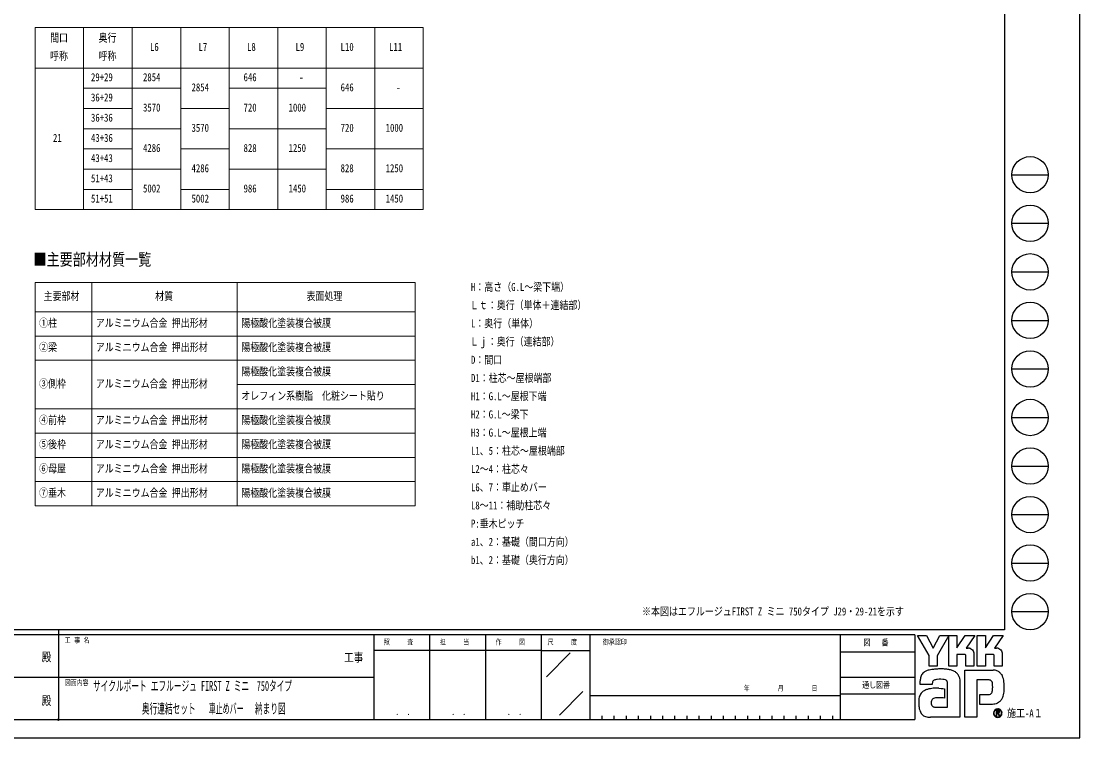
# Model space of a CAD drawing. Units: millimetres, scale not verified. Extents: x -12615 to 12615, y -8910 to 8910.
# Drawn here: x -475 to 12615, y -8910 to -51 of the extents above; entities that cross this region are included whole.
import ezdxf
from ezdxf.enums import TextEntityAlignment as Align

# ---------------------------------------------------------------- set-up
doc = ezdxf.new("R2010")
doc.units = ezdxf.units.MM
doc.header["$LTSCALE"] = 40
doc.header["$PDMODE"] = 32
doc.header["$PDSIZE"] = 20
doc.layers.add('0-1_TABLE1', color=7, linetype='Continuous', lineweight=18)
doc.layers.add('0-2_USER1', color=3, linetype='Continuous')
doc.layers.add('0-7_YKK_ZWAK', color=7, linetype='Continuous')
doc.styles.add('ＭＳ ゴシック', font='')
doc.styles.get('ＭＳ ゴシック').set_extended_font_data('MS Gothic')

msp = doc.modelspace()

# ---------------------------------------------------------------- linework, layer by layer
at = {"layer": '0-1_TABLE1'}
for p, q in [((-302.48, -130.28), (4497.52, -130.28)), ((-302.48, -130.28), (-302.48, -2380.28)), ((297.52, -130.28), (297.52, -2380.28)), ((897.52, -130.28), (897.52, -2380.28)), ((1497.52, -130.28), (1497.52, -2380.28)), ((2097.52, -130.28), (2097.52, -2380.28)), ((2697.52, -130.28), (2697.52, -2380.28)), ((3297.52, -130.28), (3297.52, -2380.28)), ((3897.52, -130.28), (3897.52, -2380.28)), ((4497.52, -130.28), (4497.52, -2380.28)), ((-302.48, -630.28), (4497.52, -630.28)), ((297.52, -880.28), (1497.52, -880.28)), ((2097.52, -880.28), (3297.52, -880.28)), ((297.52, -1130.28), (897.52, -1130.28)), ((1497.52, -1130.28), (2097.52, -1130.28)), ((3297.52, -1130.28), (4497.52, -1130.28)), ((297.52, -1380.28), (1497.52, -1380.28)), ((2097.52, -1380.28), (3297.52, -1380.28)), ((297.52, -1630.28), (897.52, -1630.28)), ((1497.52, -1630.28), (2097.52, -1630.28)), ((3297.52, -1630.28), (4497.52, -1630.28)), ((297.52, -1880.28), (1497.52, -1880.28)), ((2097.52, -1880.28), (3297.52, -1880.28)), ((297.52, -2130.28), (897.52, -2130.28)), ((1497.52, -2130.28), (2097.52, -2130.28)), ((3297.52, -2130.28), (4497.52, -2130.28)), ((-302.48, -2380.28), (4497.52, -2380.28)), ((-302.48, -3280.28), (4397.52, -3280.28)), ((-302.48, -3280.28), (-302.48, -6043.28)), ((397.52, -3280.28), (397.52, -6043.28)), ((2197.52, -3280.28), (2197.52, -6043.28)), ((4397.52, -3280.28), (4397.52, -6043.28)), ((-302.48, -3643.28), (4397.52, -3643.28)), ((-302.48, -3943.28), (4397.52, -3943.28)), ((-302.48, -4243.28), (4397.52, -4243.28)), ((2197.52, -4543.28), (4397.52, -4543.28)), ((-302.48, -4843.28), (4397.52, -4843.28)), ((-302.48, -5143.28), (4397.52, -5143.28)), ((-302.48, -5443.28), (4397.52, -5443.28)), ((-302.48, -5743.28), (4397.52, -5743.28)), ((-302.48, -6043.28), (4397.52, -6043.28))]:
    msp.add_line(p, q, dxfattribs=at)
at = {"layer": '0-7_YKK_ZWAK'}
for p, q in [((11685.06, 8325), (11685.06, -7575)), ((11775.06, -1950), (12225.06, -1950)), ((11775.06, -2550), (12225.06, -2550)), ((11775.06, -3150), (12225.06, -3150)), ((11775.06, -3750), (12225.06, -3750)), ((11775.06, -4350), (12225.06, -4350)), ((11775.06, -4950), (12225.06, -4950)), ((11775.06, -5550), (12225.06, -5550)), ((11775.06, -6150), (12225.06, -6150)), ((11775.06, -6750), (12225.06, -6750)), ((11775.06, -7350), (12225.06, -7350)), ((11685.06, -7575), (-11714.94, -7575)), ((-14.94, -7575), (-14.94, -8685)), ((-14.94, -7635), (-3914.94, -7635)), ((3885.06, -7635), (-14.94, -7635)), ((4575.06, -7635), (4575.06, -8685)), ((5265.06, -7635), (5265.06, -8685)), ((5955.06, -7635), (5955.06, -8685)), ((6555.06, -7635), (5955.06, -7635)), ((9652.56, -7635), (6555.06, -7635)), ((6555.06, -7635), (6555.06, -8685)), ((9652.56, -7635), (9652.56, -8685)), ((10575.06, -7635), (9652.56, -7635)), ((10575.06, -7635), (10575.06, -8685)), ((5955.06, -7830), (3885.06, -7830)), ((5955.06, -7830), (6555.06, -7830)), ((9652.56, -7845), (10575.06, -7845)), ((6021.31, -8154.87), (6315.11, -7861.08)), ((-3892.44, -8160), (-14.94, -8160)), ((-14.94, -8160), (3885.06, -8160)), ((9652.56, -8160), (10575.06, -8160)), ((6182.02, -8627.97), (6470.68, -8339.3)), ((10575.06, -8370), (9652.56, -8370)), ((6555.06, -8385), (9652.56, -8385)), ((-3914.94, -8685), (-14.94, -8685)), ((-14.94, -8685), (3885.06, -8685)), ((3885.06, -8685), (5955.06, -8685)), ((5955.06, -8685), (6555.06, -8685)), ((6555.06, -8685), (9652.56, -8685)), ((6705.06, -8640), (6705.06, -8685)), ((6855.06, -8640), (6855.06, -8685)), ((7005.06, -8640), (7005.06, -8685)), ((7155.06, -8640), (7155.06, -8685)), ((7305.06, -8640), (7305.06, -8685)), ((7455.06, -8640), (7455.06, -8685)), ((7605.06, -8640), (7605.06, -8685)), ((7755.06, -8640), (7755.06, -8685)), ((7905.06, -8640), (7905.06, -8685)), ((8055.06, -8640), (8055.06, -8685)), ((8205.06, -8640), (8205.06, -8685)), ((8355.06, -8640), (8355.06, -8685)), ((8505.06, -8640), (8505.06, -8685)), ((8655.06, -8640), (8655.06, -8685)), ((8805.06, -8640), (8805.06, -8685)), ((8955.06, -8640), (8955.06, -8685)), ((9105.06, -8640), (9105.06, -8685)), ((9255.06, -8640), (9255.06, -8685)), ((9405.06, -8640), (9405.06, -8685)), ((9555.06, -8640), (9555.06, -8685)), ((9652.56, -8685), (10575.06, -8685)), ((11600.02, -8651.94), (11600.02, -8651.94))]:
    msp.add_line(p, q, dxfattribs=at)
for points in [[(-12615, -8910), (12615, -8910), (12615, 8910), (-12615, 8910)], [(10608.06, -7644), (10718.49, -7644), (10801.41, -7800.3), (10884.12, -7644), (10994.63, -7644), (10853.01, -7895.97), (10853.01, -8022.4), (10752.29, -8022.4), (10752.29, -7892.57)]]:
    msp.add_lwpolyline(points, close=True, dxfattribs=at)
for points in [[(5955.06, -7635), (3885.06, -7635), (3885.06, -8685)], [(11191.64, -7879.83), (11096.31, -7879.83), (11096.31, -8022.29), (10994.74, -8022.29), (10994.74, -7644), (11096.31, -7644), (11096.31, -7798.75), (11196.21, -7644), (11315.52, -7644), (11208.48, -7800.64), (11212.27, -7800.64), (11216.46, -7800.64), (11220.76, -7800.64), (11224.9, -7800.64), (11228.6, -7800.64), (11231.58, -7800.64), (11233.57, -7800.64), (11234.3, -7800.64)], [(11542.53, -7879.83), (11447.31, -7879.83), (11447.31, -8022.4), (11345.69, -8022.4), (11345.69, -7644), (11447.31, -7644), (11447.31, -7798.75), (11547.1, -7644), (11666.41, -7644), (11559.37, -7800.64), (11563.2, -7800.64), (11567.41, -7800.64), (11571.71, -7800.64), (11575.84, -7800.64), (11579.52, -7800.64), (11582.49, -7800.64), (11584.47, -7800.64), (11585.19, -7800.64)], [(11263.52, -7806.64), (11275.65, -7813.57), (11285.92, -7822.6), (11294.18, -7833.36), (11300.27, -7845.45), (11304.03, -7858.49), (11305.32, -7872.11), (11305.32, -8022.65), (11206.23, -8022.65), (11206.23, -7894.23)], [(11614.45, -7806.64), (11626.61, -7813.57), (11636.92, -7822.6), (11645.22, -7833.36), (11651.35, -7845.45), (11655.14, -7858.49), (11656.44, -7872.11), (11656.44, -8022.4), (11557.12, -8022.4), (11557.12, -7894.23)], [(11486.61, -8194.52), (11343.58, -8194.52), (11343.58, -8655), (11193.69, -8655), (11193.69, -8072.37), (11542.06, -8072.37)], [(11636.14, -8113.54), (11645.92, -8125.87), (11653.24, -8137.83), (11658.35, -8148.65)], [(10814.39, -8196.93), (10807.42, -8200.86), (10801.98, -8205.65), (10797.86, -8211.25), (10794.88, -8217.59), (10792.82, -8224.59), (10791.48, -8232.21), (10790.67, -8240.37), (10790.19, -8249), (10640.23, -8249.37), (10640.67, -8228.86), (10641.5, -8205.82)], [(11123.13, -8157.5), (11127.38, -8174.71), (11129.79, -8193.13), (11130.55, -8212.76), (11130.55, -8655), (10768.66, -8655)], [(10871.84, -8296.58), (10900.22, -8298.46), (10922.53, -8300.96), (10937.13, -8303.3), (10942.36, -8304.7), (10942.36, -8419.42), (10925.77, -8417.67), (10907.57, -8416.68), (10888.94, -8416.3), (10871.06, -8416.36), (10855.1, -8416.69), (10842.25, -8417.13), (10833.68, -8417.51), (10830.56, -8417.68), (10817.59, -8420.05), (10806.4, -8423.76), (10797.01, -8428.84), (10789.4, -8435.31), (10783.58, -8443.19), (10779.55, -8452.51), (10777.31, -8463.3), (10776.86, -8475.57), (10778.29, -8489.07), (10781.15, -8500.22), (10785.28, -8509.25), (10790.48, -8516.37), (10796.58, -8521.78), (10803.4, -8525.72), (10810.76, -8528.37), (10818.48, -8529.97), (10977.79, -8529.97), (10977.79, -8235.22), (10977.83, -8229.38), (10977.53, -8223.66), (10976.78, -8218.16), (10975.5, -8212.94), (10973.59, -8208.07), (10970.96, -8203.64), (10967.51, -8199.72), (10963.16, -8196.37)], [(10963.16, -8196.37), (10953.82, -8192.71), (10938.88, -8189.6), (10919.82, -8187.31), (10898.12, -8186.08), (10875.25, -8186.18), (10852.69, -8187.85)], [(11537.48, -8282.99), (11537.29, -8263.9), (11536.38, -8246.69), (11534.23, -8231.59), (11530.31, -8218.78)], [(11623.69, -8462.91), (11609.85, -8473.67), (11595.43, -8482.13), (11580.55, -8488.44), (11565.3, -8492.76), (11549.8, -8495.23), (11534.16, -8496.03), (11380.08, -8496.03), (11380.08, -8374.99), (11466.96, -8374.99), (11482.98, -8374.77), (11497.07, -8373.4), (11509.16, -8369.86)], [(11623.82, -8587.79), (11623.75, -8586.03), (11623.53, -8584.34), (11623.16, -8582.71), (11622.66, -8581.16), (11622.01, -8579.69), (11621.22, -8578.31), (11620.3, -8577.02), (11619.24, -8575.84), (11617.85, -8574.61), (11616.31, -8573.54), (11614.62, -8572.63), (11612.79, -8571.88), (11610.84, -8571.29), (11608.75, -8570.87), (11606.55, -8570.61), (11604.23, -8570.53), (11581.5, -8570.53), (11581.5, -8637.42), (11588.37, -8637.42), (11588.37, -8577.35), (11604.23, -8577.35), (11605.87, -8577.41), (11607.41, -8577.57), (11608.85, -8577.83), (11610.19, -8578.2), (11611.42, -8578.67), (11612.53, -8579.24), (11613.52, -8579.9), (11614.4, -8580.67)], [(11617.08, -8587.79), (11616.66, -8591.01), (11615.51, -8593.54), (11613.78, -8595.47), (11611.64, -8596.87), (11609.23, -8597.83), (11606.71, -8598.42), (11604.25, -8598.72), (11601.99, -8598.8), (11596.03, -8598.8), (11599.04, -8603.91), (11618.68, -8637.65), (11626.54, -8637.65), (11607.6, -8605.17), (11609.37, -8604.82), (11611.07, -8604.37), (11612.67, -8603.83), (11614.19, -8603.2), (11615.6, -8602.47), (11616.92, -8601.65), (11618.14, -8600.73), (11619.24, -8599.73)]]:
    msp.add_lwpolyline(points, dxfattribs=at)
for centre in [(12000.06, -1950), (12000.06, -2550), (12000.06, -3150), (12000.06, -3750), (12000.06, -4350), (12000.06, -4950), (12000.06, -5550), (12000.06, -6150), (12000.06, -6750), (12000.06, -7350)]:
    msp.add_circle(centre, 225, dxfattribs=at)
for centre, radius, start, end in [((11234.45, -7875.57), 74.93, 78.26798, 90.11215), ((11235.52, -7870.11), 69.37, 66.19963, 78.22058), ((11585.34, -7875.7), 75.07, 78.27851, 90.10826), ((11586.37, -7870.44), 69.7, 66.2483, 78.23226), ((11192.17, -7893.88), 14.06, 358.57817, 92.1683), ((11543.13, -7893.81), 14, 358.29941, 92.43455), ((10754.81, -8183.52), 108.22, 138.03852, 152.12015), ((10754.79, -8184.02), 108.55, 122.60463, 137.83438), ((10769.15, -8207.24), 135.84, 108.37421, 122.42809), ((10791.88, -8288.08), 219.75, 100.93159, 107.35499), ((10866.16, -8648.45), 587.69, 97.86054, 101.37938), ((10901.03, -8890.74), 832.48, 94.90201, 97.9576), ((10903.41, -8910.14), 852, 91.6169, 94.94971), ((10900.11, -8772.18), 714.01, 87.51794, 91.66439), ((10909.38, -8573.33), 514.94, 81.92631, 87.59083), ((10936.76, -8385.69), 325.32, 73.67137, 82.05943), ((10977.38, -8249.75), 183.45, 60.60528, 73.9085), ((10994.01, -8216.59), 146.41, 52.17347, 59.90542), ((11008.88, -8197.34), 122.08, 43.55042, 52.14561), ((11017.07, -8189.43), 110.69, 34.48659, 43.50182), ((11536.36, -8232.64), 160.37, 78.73198, 87.96551), ((11541.07, -8208.59), 135.87, 69.03034, 78.69541), ((11545.45, -8196.9), 123.38, 59.39484, 68.9885), ((11547.48, -8193.34), 119.28, 50.3012, 59.3616), ((11546.74, -8194.18), 120.4, 42.05209, 50.28551), ((10913.41, -8221.38), 272.36, 171.55622, 176.72493), ((10821.12, -8207.6), 179.04, 163.48385, 171.57982), ((10774.82, -8193.86), 130.74, 152.2125, 163.4865), ((10853.97, -8290.89), 101.95, 102.4979, 112.84632), ((10873.7, -8375.98), 189.3, 96.37207, 102.75341), ((11017.13, -8189.26), 110.55, 25.58915, 34.43128), ((11007.29, -8193.87), 121.41, 17.43089, 25.54591), ((11487.42, -8268.03), 73.52, 77.94572, 90.63794), ((11493.81, -8238.05), 42.86, 60.20991, 77.92418), ((11497.96, -8230.26), 34.04, 39.8078, 59.75378), ((11492.14, -8234.71), 41.37, 22.65544, 39.38165), ((11487.28, -8228.44), 188.76, 14.76267, 25.00486), ((11371.51, -8259.99), 308.76, 7.9139, 14.95041), ((11255.87, -8276.8), 425.61, 2.54376, 8.01251), ((10754.78, -8438.01), 127.65, 142.04688, 153.80771), ((10750.42, -8434.88), 122.29, 130.60221, 141.94427), ((10757.63, -8443.54), 133.55, 120.60724, 130.53081), ((10771.85, -8467.72), 161.6, 112.58838, 120.58162), ((10790.98, -8513.7), 211.4, 106.61303, 112.59024), ((10821.07, -8614.84), 316.93, 99.87193, 106.59825), ((10837.93, -8709.82), 413.39, 94.78469, 99.91711), ((10846.14, -8804.31), 508.24, 90.80099, 94.81812), ((10847.39, -8874.68), 578.61, 87.57779, 90.82714), ((11495.16, -8338.28), 34.54, 293.91672, 314.09376), ((11490.45, -8334.13), 40.8, 314.78099, 333.92928), ((11460.15, -8319.42), 74.48, 334.00676, 347.34989), ((11377.49, -8300.27), 159.33, 347.14308, 355.40008), ((11196.61, -8284.73), 340.88, 355.2339, 0.29193), ((11307.45, -8294.38), 373.25, 347.15166, 352.97565), ((11208.51, -8281.51), 473.02, 352.8937, 357.82206), ((11189.59, -8280.29), 491.98, 357.76419, 2.60674), ((10914.4, -8470.46), 291.87, 174.55588, 182.47272), ((11077.49, -8467.89), 454.94, 181.90948, 187.89042), ((10826.95, -8462.09), 204.02, 164.97537, 174.56739), ((10777.37, -8448.87), 152.71, 153.89178, 164.94341), ((11523.69, -8350.16), 150.71, 311.57033, 318.66243), ((11506.24, -8334.86), 173.92, 318.67367, 325.29112), ((11551.08, -8368.28), 118.04, 326.23251, 339.61931), ((11440.22, -8325.35), 236.92, 339.22498, 347.31457), ((10886.08, -8494.82), 261.65, 187.80471, 196.36971), ((10785.01, -8524.67), 156.26, 196.3102, 208.20993), ((10741.01, -8548.09), 106.41, 208.29777, 223.35561), ((10731.08, -8556.83), 93.2, 223.64205, 239.63663), ((10739.32, -8541.84), 110.3, 239.8785, 253.65355), ((11599.78, -8604.63), 52.6, 179.86065, 225.14399), ((11600.11, -8604.57), 52.92, 90.09157, 179.92363), ((11599.77, -8604.4), 47.06, 134.8007, 180.12175), ((11599.58, -8604.7), 46.87, 179.75513, 225.29722), ((11599.91, -8604.13), 46.97, 89.86602, 135.149), ((11599.93, -8605.12), 46.82, 224.62822, 270.10973), ((11600.1, -8604.47), 52.82, 44.93442, 90.08536), ((11600.12, -8604.49), 47.33, 45.03108, 90.11509), ((11599.95, -8604.42), 47.52, 270.09072, 359.90926), ((11607.02, -8587.51), 10.06, 358.3894, 42.86139), ((11607.22, -8588.27), 16.6, 316.37674, 1.6565), ((11600.15, -8604.5), 47.31, 0.00643, 45.07115), ((11600.52, -8604.31), 52.41, 359.78949, 45.13288), ((11600.39, -8604.71), 52.54, 314.92572, 0.23508), ((10754.4, -8490.03), 164.26, 253.69102, 263.74909), ((10767.18, -8376.29), 278.71, 263.68487, 270.30455), ((11600.03, -8604.63), 52.77, 224.94536, 269.98445), ((11600.03, -8604.37), 53.04, 269.98802, 314.93777)]:
    msp.add_arc(centre, radius, start, end, dxfattribs=at)
msp.add_point((-14.94, -8685), dxfattribs=at)

# ---------------------------------------------------------------- texts
at = {"layer": '0-1_TABLE1', "style": 'ＭＳ ゴシック', "width": 0.8}
for s, p in [('間口', (-117.68, -335.28)), ('奥行', (482.32, -335.28)), ('L6', (1118.32, -447.78)), ('L7', (1718.32, -447.78)), ('L8', (2318.32, -447.78)), ('L9', (2918.32, -447.78)), ('L10', (3475.12, -447.78)), ('L11', (4075.12, -447.78)), ('呼称', (-117.68, -560.28)), ('呼称', (482.32, -560.28)), ('29+29', (388.72, -822.78)), ('2854', (1031.92, -822.78)), ('646', (2275.12, -822.78)), ('-', (2961.52, -822.78)), ('2854', (1631.92, -947.78)), ('646', (3475.12, -947.78)), ('-', (4161.52, -947.78)), ('36+29', (388.72, -1072.78)), ('3570', (1031.92, -1197.78)), ('720', (2275.12, -1197.78)), ('1000', (2831.92, -1197.78)), ('36+36', (388.72, -1322.78)), ('3570', (1631.92, -1447.78)), ('720', (3475.12, -1447.78)), ('1000', (4031.92, -1447.78)), ('21', (-81.68, -1572.78)), ('43+36', (388.72, -1572.78)), ('4286', (1031.92, -1697.78)), ('828', (2275.12, -1697.78)), ('1250', (2831.92, -1697.78)), ('43+43', (388.72, -1822.78)), ('4286', (1631.92, -1947.78)), ('828', (3475.12, -1947.78)), ('1250', (4031.92, -1947.78)), ('51+43', (388.72, -2072.78)), ('5002', (1031.92, -2197.78)), ('986', (2275.12, -2197.78)), ('1450', (2831.92, -2197.78)), ('51+51', (388.72, -2322.78)), ('5002', (1631.92, -2322.78)), ('986', (3475.12, -2322.78)), ('1450', (4031.92, -2322.78)), ('主要部材', (-197.28, -3529.28)), ('材質', (1182.32, -3529.28)), ('表面処理', (3052.72, -3529.28)), ('①柱', (-252.48, -3860.78)), ('アルミニウム合金 押出形材', (447.52, -3860.78)), ('陽極酸化塗装複合被膜', (2247.52, -3860.78)), ('②梁', (-252.48, -4160.78)), ('アルミニウム合金 押出形材', (447.52, -4160.78)), ('陽極酸化塗装複合被膜', (2247.52, -4160.78)), ('陽極酸化塗装複合被膜', (2247.52, -4460.78)), ('③側枠', (-252.48, -4610.78)), ('アルミニウム合金 押出形材', (447.52, -4610.78)), ('オレフィン系樹脂\u3000化粧シート貼り', (2247.52, -4760.78)), ('④前枠', (-252.48, -5060.78)), ('アルミニウム合金 押出形材', (447.52, -5060.78)), ('陽極酸化塗装複合被膜', (2247.52, -5060.78)), ('⑤後枠', (-252.48, -5360.78)), ('アルミニウム合金 押出形材', (447.52, -5360.78)), ('陽極酸化塗装複合被膜', (2247.52, -5360.78)), ('⑥母屋', (-252.48, -5660.78)), ('アルミニウム合金 押出形材', (447.52, -5660.78)), ('陽極酸化塗装複合被膜', (2247.52, -5660.78)), ('⑦垂木', (-252.48, -5960.78)), ('アルミニウム合金 押出形材', (447.52, -5960.78)), ('陽極酸化塗装複合被膜', (2247.52, -5960.78))]:
    msp.add_text(s, height=98.97, dxfattribs=at).set_placement(p, align=Align.BOTTOM_LEFT)
at = {"layer": '0-2_USER1', "style": 'ＭＳ ゴシック'}
for s, height, width, p in [('■主要部材材質一覧', 148.5, 0.8, (-323.6, -3115.62)), ('H：高さ（G.L～梁下端）', 98.97, 0.8, (5087, -3416.12)), ('Ｌｔ：奥行（単体＋連結部）', 98.97, 0.8, (5072.6, -3641.12)), ('L：奥行（単体）', 98.97, 0.8, (5087, -3866.12)), ('Ｌｊ：奥行（連結部）', 98.97, 0.8, (5072.6, -4091.12)), ('D：間口', 98.97, 0.8, (5087, -4316.12)), ('D1：柱芯～屋根端部', 98.97, 0.8, (5087, -4541.12)), ('H1：G.L～屋根下端', 98.97, 0.8, (5087, -4766.12)), ('H2：G.L～梁下', 98.97, 0.8, (5087, -4991.12)), ('H3：G.L～屋根上端', 98.97, 0.8, (5087, -5216.12)), ('L1、5：柱芯～屋根端部', 98.97, 0.8, (5087, -5441.12)), ('L2～4：柱芯々', 98.97, 0.8, (5087, -5666.12)), ('L6、7：車止めバー', 98.97, 0.8, (5087, -5891.12)), ('L8～11：補助柱芯々', 98.97, 0.8, (5087, -6116.12)), ('P:垂木ピッチ', 98.97, 0.8, (5087, -6341.12)), ('a1、2：基礎（間口方向）', 98.97, 0.8, (5087, -6566.12)), ('b1、2：基礎（奥行方向）', 98.97, 0.8, (5087, -6791.12)), ('※本図はエフルージュFIRST Z ミニ 750タイプ J29・29-21を示す', 98.97, 0.8, (7202.7, -7426.78)), ('サイクルポート エフルージュ FIRST Z ミニ\u3000750タイプ', 123.2, 0.55, (413.54, -8366.5)), ('奥行連結セット', 123.2, 0.55, (1018.06, -8646.5)), (' 車止めバー', 123.2, 0.5, (1794.22, -8646.5)), (' 納まり図', 123.2, 0.55, (2365.42, -8646.5))]:
    msp.add_text(s, height=height, dxfattribs=dict(at, width=width)).set_placement(p, align=Align.BOTTOM_LEFT)
at = {"layer": '0-7_YKK_ZWAK', "style": 'ＭＳ ゴシック', "width": 0.8}
for s, height, p in [('工 事 名', 65.98, (63.81, -7755)), ('照     査', 65.98, (4009.26, -7777.5)), ('担     当', 65.98, (4701.66, -7777.5)), ('作     図', 65.98, (5391.66, -7777.5)), ('尺     度', 65.98, (6034.26, -7777.5)), ('御承認印', 65.98, (6717.41, -7777.5)), ('図\u3000 番', 76.98, (9940.21, -7792.5)), ('殿', 110, (-221, -7997.5)), ('工事', 110, (3517, -8002.4)), ('図面内容', 65.98, (63.81, -8280)), ('通し図番', 76.98, (9923.41, -8317.5)), ('年        月        日', 65.98, (8459.72, -8349.64)), ('殿', 110, (-221, -8537.5)), ('． ．', 77.75, (4155, -8653.06)), ('． ．', 77.75, (4845, -8653.06)), ('． ．', 77.75, (5535, -8653.06)), ('施工-A１', 98.97, (11715.06, -8685))]:
    msp.add_text(s, height=height, dxfattribs=at).set_placement(p, align=Align.BOTTOM_LEFT)

doc.saveas('drawing.dxf')
